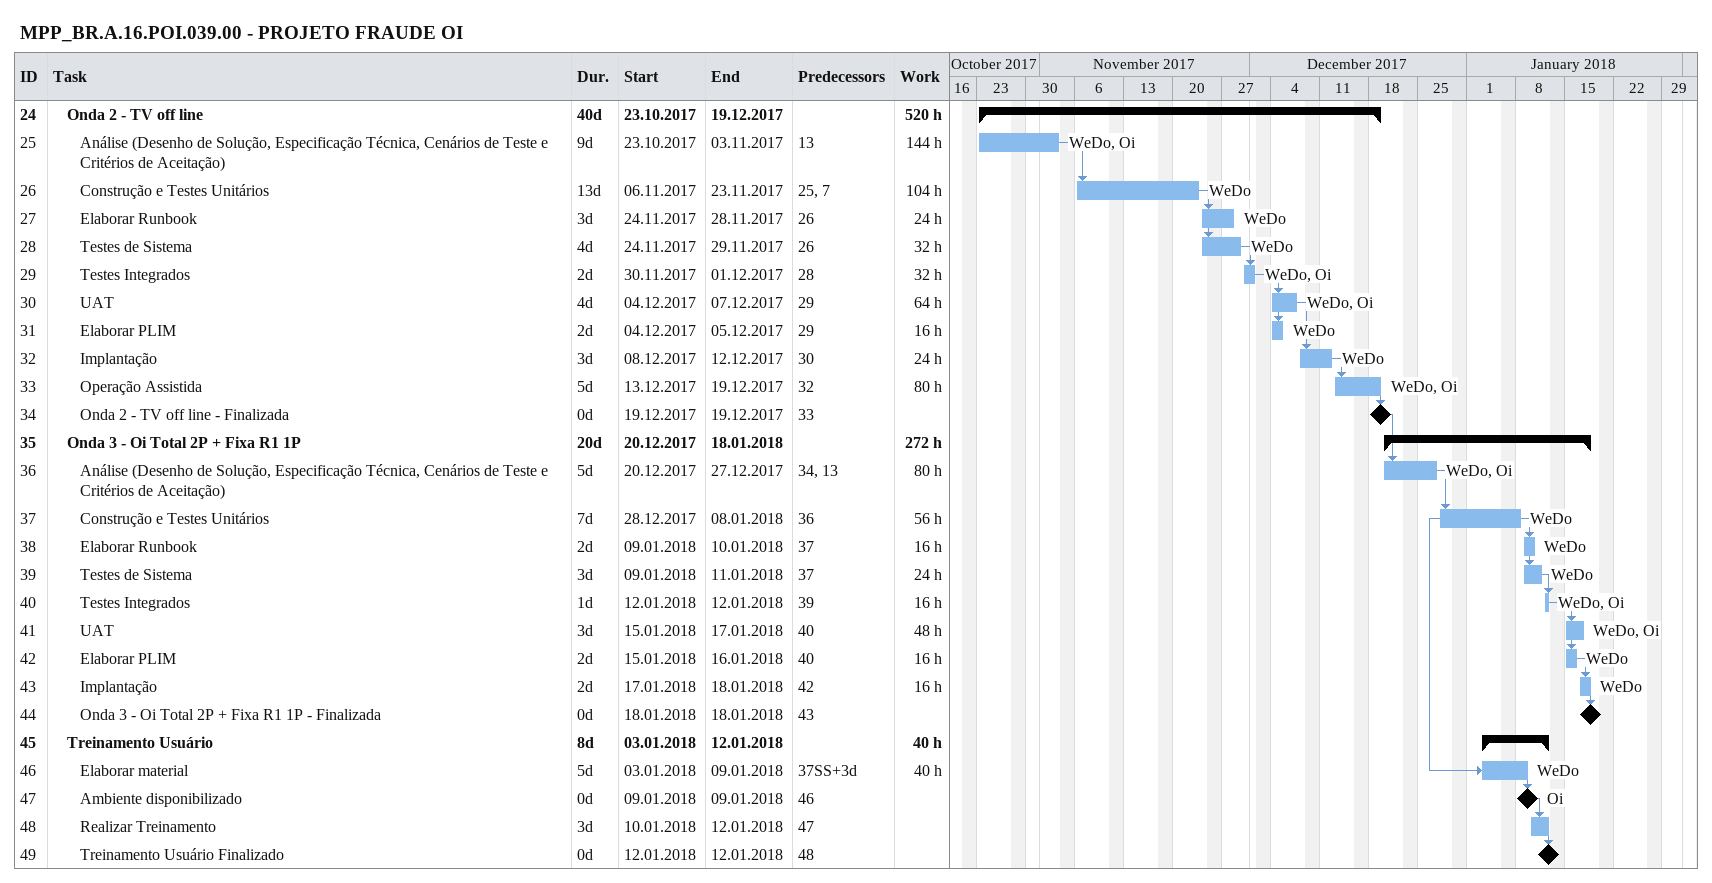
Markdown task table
MPP_BR.A.16.POI.039.00 - PROJETO FRAUDE OI

| ID | Level | Task | Duration | Start | Finish | Predecessors | Resources | Work (h) |
|---|---|---|---|---|---|---|---|---|
| 24 | 2 | **Onda 2 - TV off line** | 40d | 2017-10-23 | 2017-12-19 |  |  | 520 |
| 25 | 3 | Análise (Desenho de Solução, Especificação Técnica, Cenários de Teste e Critérios de Aceitação) | 9d | 2017-10-23 | 2017-11-03 | 13 | WeDo, Oi | 144 |
| 26 | 3 | Construção e Testes Unitários | 13d | 2017-11-06 | 2017-11-23 | 25, 7 | WeDo | 104 |
| 27 | 3 | Elaborar Runbook | 3d | 2017-11-24 | 2017-11-28 | 26 | WeDo | 24 |
| 28 | 3 | Testes de Sistema | 4d | 2017-11-24 | 2017-11-29 | 26 | WeDo | 32 |
| 29 | 3 | Testes Integrados | 2d | 2017-11-30 | 2017-12-01 | 28 | WeDo, Oi | 32 |
| 30 | 3 | UAT | 4d | 2017-12-04 | 2017-12-07 | 29 | WeDo, Oi | 64 |
| 31 | 3 | Elaborar PLIM | 2d | 2017-12-04 | 2017-12-05 | 29 | WeDo | 16 |
| 32 | 3 | Implantação | 3d | 2017-12-08 | 2017-12-12 | 30 | WeDo | 24 |
| 33 | 3 | Operação Assistida | 5d | 2017-12-13 | 2017-12-19 | 32 | WeDo, Oi | 80 |
| 34 | 3 | Onda 2 - TV off line - Finalizada | 0d | 2017-12-19 | 2017-12-19 | 33 |  |  |
| 35 | 2 | **Onda 3 - Oi Total 2P + Fixa R1 1P** | 20d | 2017-12-20 | 2018-01-18 |  |  | 272 |
| 36 | 3 | Análise (Desenho de Solução, Especificação Técnica, Cenários de Teste e Critérios de Aceitação) | 5d | 2017-12-20 | 2017-12-27 | 34, 13 | WeDo, Oi | 80 |
| 37 | 3 | Construção e Testes Unitários | 7d | 2017-12-28 | 2018-01-08 | 36 | WeDo | 56 |
| 38 | 3 | Elaborar Runbook | 2d | 2018-01-09 | 2018-01-10 | 37 | WeDo | 16 |
| 39 | 3 | Testes de Sistema | 3d | 2018-01-09 | 2018-01-11 | 37 | WeDo | 24 |
| 40 | 3 | Testes Integrados | 1d | 2018-01-12 | 2018-01-12 | 39 | WeDo, Oi | 16 |
| 41 | 3 | UAT | 3d | 2018-01-15 | 2018-01-17 | 40 | WeDo, Oi | 48 |
| 42 | 3 | Elaborar PLIM | 2d | 2018-01-15 | 2018-01-16 | 40 | WeDo | 16 |
| 43 | 3 | Implantação | 2d | 2018-01-17 | 2018-01-18 | 42 | WeDo | 16 |
| 44 | 3 | Onda 3 - Oi Total 2P + Fixa R1 1P - Finalizada | 0d | 2018-01-18 | 2018-01-18 | 43 |  |  |
| 45 | 2 | **Treinamento Usuário** | 8d | 2018-01-03 | 2018-01-12 |  |  | 40 |
| 46 | 3 | Elaborar material | 5d | 2018-01-03 | 2018-01-09 | 37SS+3d | WeDo | 40 |
| 47 | 3 | Ambiente disponibilizado | 0d | 2018-01-09 | 2018-01-09 | 46 | Oi |  |
| 48 | 3 | Realizar Treinamento | 3d | 2018-01-10 | 2018-01-12 | 47 |  |  |
| 49 | 3 | Treinamento Usuário Finalizado | 0d | 2018-01-12 | 2018-01-12 | 48 |  |  |
